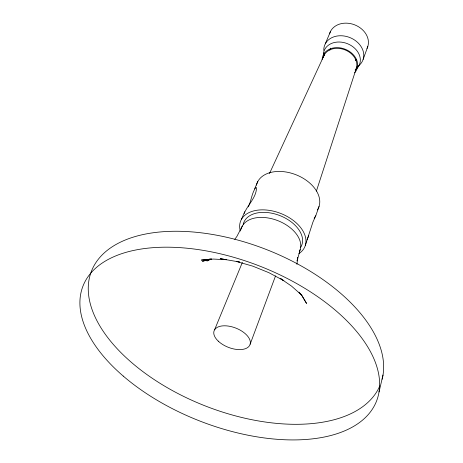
<?xml version="1.0" encoding="UTF-8"?>
<svg xmlns="http://www.w3.org/2000/svg" width="463" height="463" viewBox="0 0 463 463"><rect width="100%" height="100%" fill="white"/><g stroke="black" fill="none" stroke-linecap="round" stroke-linejoin="round"><path stroke-width="0.69" d="M296.916 264.338L297.697 257.405L297.107 260.906L300.192 249.545M244.151 213.524C247.578 204.924 256.421 197.608 256.514 187.706L255.808 187.498C251.687 193.117 251.415 200.676 248.261 206.857M379.023 391.97L383.005 375.047M305.291 245.546L312.959 222.003L315.778 215.741L319.042 206.475M316.391 191.121L356.36 68.206M363.154 59.339L367.807 46.508M250.147 344.212L275.554 275.867M355.555 60.694L356.053 59.345M308.769 235.661L307.096 239.574M214.566 329.841L242.357 262.428M329.853 50.178L330.68 48.175M325.286 43.829L330.594 31.258M241.327 219.584L244.73 211.713M254.609 188.904L257.787 181.56M269.466 173.59L324.21 55.045M242.317 226.054L236.865 236.471L234.758 239.336M314.128 218.264L315.778 215.741M210.706 259.072L206.915 260.976L211.348 258.904M206.504 260.061L202.458 261.288L211.388 259.06L201.318 260.084L213.31 259.066L226.395 259.737L220.209 258.667L239.446 261.983M207.858 259.65L209.878 259.043M239.516 261.994L236.431 261.456L252.856 266.179L268.858 272.666L283.842 280.671L280.202 278.332L291.557 286.134L301.216 294.671L299 292.165M300.088 293.565L301.934 295.735L306.552 303.439L301.459 294.705M379.805 385.945A155.192 83.965 21.4 0 1 138.09 367.906A155.192 83.965 21.4 0 1 185.159 231.471A155.192 83.965 21.4 0 1 382.114 379.261M323.787 50.438A20.517 16.263 21.4 0 1 351.058 38.064A20.517 16.263 21.4 0 1 358.107 66.174M357.615 66.516A20.517 16.263 21.4 0 1 356.585 67.152M324.702 55.109A20.517 16.263 21.4 0 1 324.054 52.776M323.521 57.094A18.977 14.961 21.4 0 1 347.644 43.765A18.977 14.961 21.4 0 1 355.133 70.035M322.138 59.472A18.26 14.312 21.4 0 1 345.45 49.321A18.26 14.312 21.4 0 1 354.646 72.778M241.107 229.249A31.293 19.568 21.4 0 1 277.464 220.51A31.293 19.568 21.4 0 1 299.411 251.438M323.324 57.256A17.415 13.653 21.4 0 1 345.19 49.952A17.415 13.653 21.4 0 1 355.393 70.382M329.552 33.886A20.158 16.211 21.4 0 1 354.623 24.823A20.158 16.211 21.4 0 1 366.997 48.47M256.433 185.148A33.122 22.01 21.4 0 1 296.523 174.968A33.122 22.01 21.4 0 1 317.392 209.942M240.314 231.037A34.58 21.778 21.4 0 1 280.439 213.333A34.58 21.778 21.4 0 1 298.884 253.579M243.243 224.254A31.119 19.602 21.4 0 1 280.468 215.822A31.119 19.602 21.4 0 1 300.539 247.508M218.27 341.15A19.238 10.325 21.4 0 0 249.383 345.844A19.238 10.325 21.4 0 0 228.537 326.108A19.238 10.325 21.4 0 0 218.27 341.15M123.245 376.078A157.64 83.051 21.4 0 0 374.33 405.854A157.64 83.051 21.4 0 0 191.734 248.729A157.64 83.051 21.4 0 0 123.245 376.078"/></g></svg>
